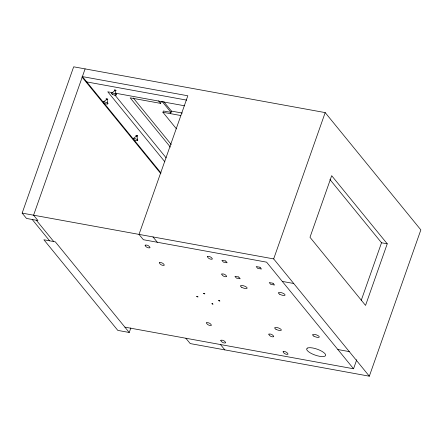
<?xml version="1.0" encoding="UTF-8"?>
<svg xmlns="http://www.w3.org/2000/svg" width="443" height="443" viewBox="0 0 443 443"><rect width="100%" height="100%" fill="white"/><g stroke="black" fill="none" stroke-linecap="round" stroke-linejoin="round"><path stroke-width="0.66" d="M85.106 68.892L33.585 215.193L37.932 220.525L26.497 218.443L22.15 213.111L73.671 66.81L325.19 112.605L420.85 229.889L369.329 376.19L190.219 343.58L185.866 338.247M170.367 147.109L130.176 97.842L160.665 103.391L161.341 101.464M176.441 128.852L162.919 112.273L163.367 110.988L170.992 112.372L162 101.347M170.538 113.657L171.441 111.093L163.733 101.641M129.245 332.477L55.325 241.85L43.89 239.768L117.81 330.395L129.245 332.477L130.846 327.931M369.329 376.19L273.669 258.906L325.19 112.605M361.2 300.476L381.528 242.764L329.902 179.476M387.243 243.805L365.547 305.41L309.989 237.287L331.68 175.688L387.243 243.805L381.528 242.764M124.893 327.144L353.547 368.775L356.759 359.666M111.741 93.146L115.246 90.306L116.232 94.808M103.418 101.995L106.924 99.154L107.909 103.656M133.254 138.57L136.754 135.73L137.74 140.232M86.739 81.922L186.736 100.129M112.55 92.676L107.782 91.806L164.851 161.778M115.274 93.168L184.731 105.816M171.441 111.093L182.317 113.07M162.919 112.273L180.733 115.512M22.15 213.111L273.669 258.906M282.285 281.41L293.72 283.487M337.848 349.527L349.278 351.609M158.594 100.854L160.665 103.391M133.265 97.953L171.269 144.545M353.547 368.775L266.586 262.156L143.366 239.718L139.019 234.391L187.826 95.788L82.392 76.595L161.03 173.008M114.798 94.902L166.208 157.929M81.949 76.966L160.615 173.401M152.99 236.933L157.337 242.266M220.487 344.549L224.834 349.881M36.343 220.232L53.736 241.557M32.217 219.484L49.605 240.809M145.193 245.167L145.094 245.405C145.797 247.067 148.184 248.296 149.928 247.77L150.027 247.532C149.319 245.871 146.938 244.641 145.193 245.167M159.469 262.671L159.369 262.909C160.078 264.571 162.459 265.8 164.203 265.274L164.309 265.041C163.6 263.38 161.213 262.151 159.469 262.671M207.529 256.519L207.429 256.752C208.132 258.413 210.519 259.642 212.263 259.122L212.363 258.884C211.654 257.222 209.273 255.993 207.529 256.519M221.81 274.023L221.705 274.261C222.414 275.923 224.795 277.152 226.545 276.626L226.644 276.388C225.936 274.726 223.554 273.497 221.81 274.023M206.565 322.77L206.46 323.008C207.169 324.669 209.55 325.898 211.294 325.372L211.4 325.14C210.691 323.479 208.31 322.249 206.565 322.77M220.841 340.279L220.741 340.517C221.45 342.179 223.831 343.408 225.576 342.882L225.675 342.644C224.972 340.983 222.585 339.753 220.841 340.279M268.901 334.122L268.796 334.36C269.505 336.021 271.891 337.25 273.636 336.724L273.735 336.486C273.026 334.825 270.645 333.596 268.901 334.122M283.177 351.631L283.077 351.864C283.786 353.525 286.167 354.754 287.911 354.228L288.011 353.996C287.308 352.335 284.921 351.105 283.177 351.631M197.955 296.904L196.664 296.522L197.955 296.904M218.853 300.47L218.643 300.67L219.933 301.052L218.853 300.47M307.409 348.082L306.728 348.702A10.039 3.134 19.4 0 0 312.393 353.99L314.785 354.976A10.039 3.134 19.4 0 0 324.902 356.189L325.583 355.574A10.039 3.134 19.4 0 0 319.918 350.286L317.526 349.3A10.039 3.134 19.4 0 0 307.409 348.082M204.804 293.87L203.553 293.36L204.804 293.87M212.23 303.61L211.798 303.704L213.044 304.214L212.23 303.61M115.64 90.123L114.366 89.89L114.853 90.483L116.121 90.715L115.64 90.123M107.317 98.972L106.043 98.739L106.53 99.332L107.799 99.564L107.317 98.972M137.147 135.552L135.879 135.32L136.361 135.912L137.635 136.139L137.147 135.552M225.708 261.01L221.893 260.318L223.344 262.095L227.154 262.788L225.708 261.01M260.002 267.256L256.192 266.564L257.643 268.342L261.453 269.034L260.002 267.256M238.749 277.008L234.94 276.31L236.39 278.088L240.2 278.785L238.749 277.008M273.049 283.249L269.239 282.556L270.69 284.334L274.499 285.026L273.049 283.249M133.913 139.744A2.481 0.775 19.4 0 0 137.723 140.442A2.481 0.775 19.4 0 0 134.561 138.554A2.481 0.775 19.4 0 0 133.913 139.744M104.077 103.169A2.481 0.775 19.4 0 0 107.893 103.861A2.481 0.775 19.4 0 0 104.731 101.979A2.481 0.775 19.4 0 0 104.077 103.169M112.4 94.32A2.481 0.775 19.4 0 0 116.216 95.012A2.481 0.775 19.4 0 0 113.054 93.13A2.481 0.775 19.4 0 0 112.4 94.32M241.684 287.258A3.527 1.102 19.4 0 0 247.105 288.243A3.527 1.102 19.4 0 0 242.609 285.558A3.527 1.102 19.4 0 0 241.684 287.258M275.895 329.199A3.527 1.102 19.4 0 0 281.316 330.185A3.527 1.102 19.4 0 0 276.82 327.504A3.527 1.102 19.4 0 0 275.895 329.199M313.821 336.104A3.527 1.102 19.4 0 0 319.242 337.09A3.527 1.102 19.4 0 0 314.746 334.41A3.527 1.102 19.4 0 0 313.821 336.104M279.611 294.163A3.527 1.102 19.4 0 0 285.032 295.149A3.527 1.102 19.4 0 0 280.535 292.463A3.527 1.102 19.4 0 0 279.611 294.163"/></g></svg>
